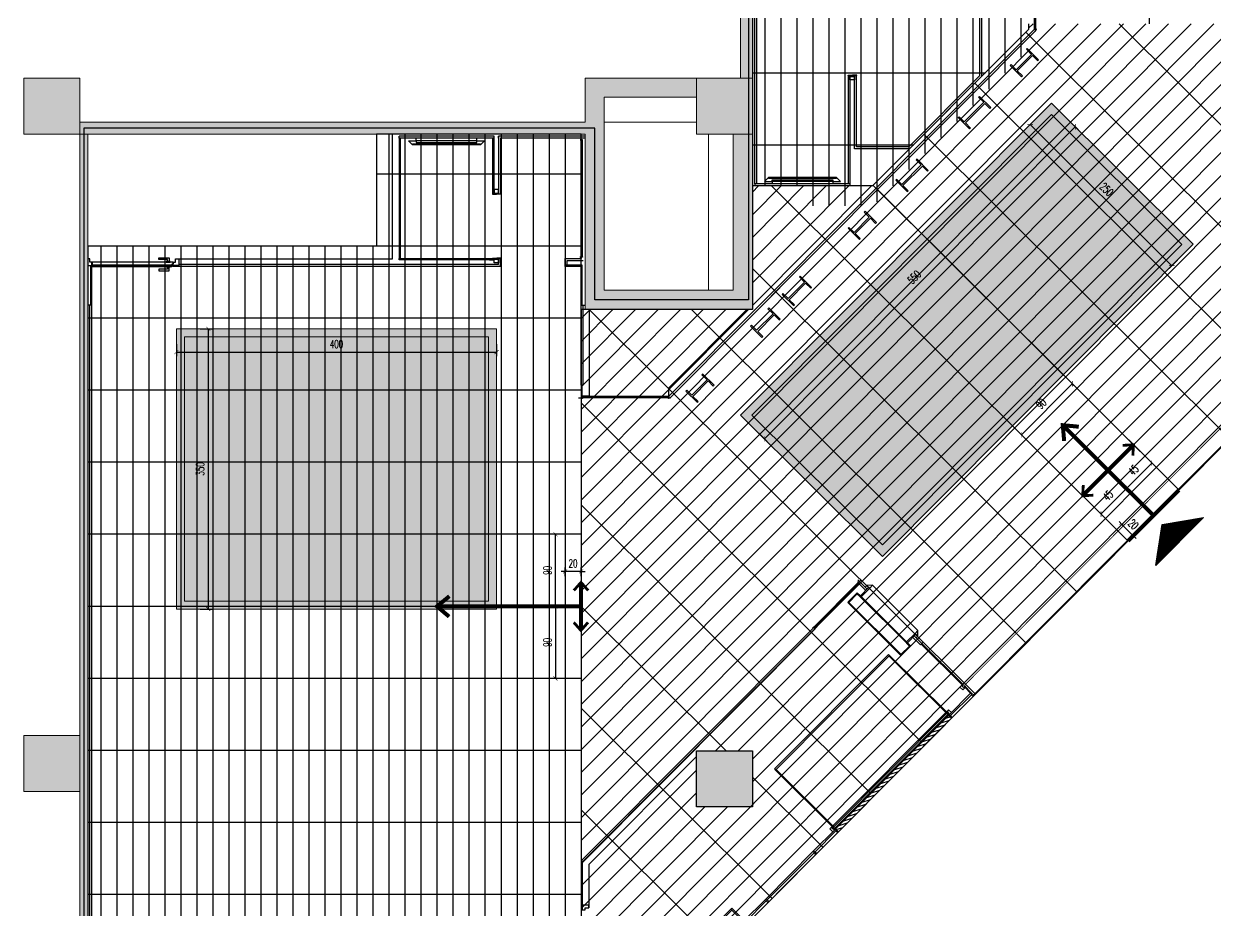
# Model space of a CAD drawing. Header units: millimetres. Extents: x 5896 to 6381, y 4295 to 4378.
# Drawn here: x 6147.03 to 6161.91, y 4355.22 to 4366.29 of the extents above; entities that cross this region are included whole.
import ezdxf

# ---------------------------------------------------------------- set-up
doc = ezdxf.new("R2010")
doc.units = ezdxf.units.MM
for name, pattern in [('DASHDOT2', [0.5, 0.25, -0.125, 0, -0.125]), ('PHANTOM2', [1.25, 0.625, -0.125, 0.125, -0.125, 0.125, -0.125]), ('TRATTEGGIATA', [0.75, 0.5, -0.25])]:
    doc.linetypes.add(name, pattern=pattern)
for name, color, linetype in [('A-GLAZING', 2, 'Continuous'), ('ax-arredo sez', 6, 'Continuous'), ('floor-quote', 2, 'Continuous'), ('floor-testi', 11, 'Continuous'), ('floor-tiles', 11, 'Continuous'), ('Pareti02', 3, 'Continuous'), ('Piani', 6, 'Continuous'), ('piani-rossi', 1, 'Continuous'), ('sezioni 02', 3, 'Continuous'), ('Urban', 6, 'Continuous')]:
    doc.layers.add(name, color=color, linetype=linetype)
doc.layers.add('floor-ALU', color=7, linetype='Continuous', true_color=0x8080fe)
for name, color, linetype, lineweight, true_color in [('floor-Carpet', 7, 'Continuous', 9, 0xe60073), ('R-HATCH', 7, 'Continuous', 9, 0xbababa), ('R-WALL', 7, 'Continuous', 9, 0xbababa)]:
    doc.layers.add(name, color=color, linetype=linetype, lineweight=lineweight, true_color=true_color)
doc.layers.add('R-BORDER', color=7, linetype='PHANTOM2', true_color=0xdb0000, plot=False)
doc.styles.add('SIMPLEX', font='SIMPLEX.SHX', dxfattribs={"width": 0.65})
doc.dimstyles.new('METRI', dxfattribs={"dimtxt": 0.2, "dimasz": 0.1, "dimexe": 0.1, "dimexo": 0.0625, "dimgap": 0.09, "dimtad": 1, "dimdec": 0, "dimzin": 0, "dimdsep": 46, "dimtxsty": 'SIMPLEX', "dimblk": 'LINEET2S', "dimcen": 0.09, "dimdle": 0.1, "dimclrt": 3, "dimadec": 0, "dimazin": 0, "dimtfac": 1, "dimtdec": 0, "dimtix": 1, "dimtmove": 2, "dimatfit": 3, "dimldrblk": 'LINEET2S', "dimfxl": 0.1, "dimfxlon": 1, "dimtolj": 1, "dimarcsym": 0})
pattern_1 = [(0, (5870.272384, 4279.728902), (0.015625, 0.03125), [0, -0.03125])]

# ---------------------------------------------------------------- blocks, each defined once
blk = doc.blocks.new('_ArchTick')
at = {"color": 0, "linetype": 'ByBlock', "const_width": 0.15}
blk.add_lwpolyline([(-0.5, -0.5), (0.5, 0.5)], dxfattribs=at)
blk = doc.blocks.new('*D365')
at = {"layer": 'DEFPOINTS', "color": 0, "transparency": 16777216}
for p in [(6160.845, 4360.14), (6160.987, 4359.998), (6160.886, 4359.897)]:
    blk.add_point(p, dxfattribs=at)
at = {"layer": 'floor-quote', "color": 0, "lineweight": -2, "transparency": 16777216}
for p, q in [((6160.81, 4360.104), (6160.709, 4360.003)), ((6160.745, 4360.038), (6160.709, 4360.074)), ((6160.745, 4360.038), (6160.886, 4359.897)), ((6160.952, 4359.963), (6160.851, 4359.862)), ((6160.886, 4359.897), (6160.922, 4359.862))]:
    blk.add_line(p, q, dxfattribs=at)
at = {"layer": 'floor-quote', "color": 0, "lineweight": -2, "transparency": 16777216, "xscale": 0.05, "yscale": 0.05, "zscale": 0.05}
for p, rotation in [((6160.745, 4360.038), 315.1089947115133), ((6160.886, 4359.897), 135.1089947115133)]:
    blk.add_blockref('_ArchTick', p, dxfattribs=dict(at, rotation=rotation))
at = {"layer": 'floor-quote', "color": 10, "transparency": 16777216, "insert": (6160.886, 4360.039), "char_height": 0.1, "attachment_point": 5, "rotation": 315.109, "style": 'SIMPLEX'}
blk.add_mtext('\\A1;20', dxfattribs=at)
blk = doc.blocks.new('LINEET2S')
blk.add_line((-1, 0), (0, 0))
at = {"color": 5}
blk.add_line((0.5, 0.5), (-0.5, -0.5), dxfattribs=at)
blk = doc.blocks.new('*D371')
at = {"layer": 'DEFPOINTS', "color": 0, "transparency": 16777216}
for p in [(6160.801, 4360.486), (6160.855, 4360.432), (6160.537, 4360.114)]:
    blk.add_point(p, dxfattribs=at)
at = {"layer": 'floor-quote', "color": 0, "lineweight": -2, "transparency": 16777216}
for p, q in [((6160.819, 4360.468), (6160.765, 4360.522)), ((6160.483, 4360.168), (6160.801, 4360.486)), ((6160.502, 4360.149), (6160.448, 4360.203))]:
    blk.add_line(p, q, dxfattribs=at)
at = {"layer": 'floor-quote', "color": 0, "lineweight": -2, "transparency": 16777216, "xscale": 0.05, "yscale": 0.05, "zscale": 0.05}
for p, rotation in [((6160.801, 4360.486), 45.1089947115135), ((6160.483, 4360.168), 225.1089947115135)]:
    blk.add_blockref('_ArchTick', p, dxfattribs=dict(at, rotation=rotation))
at = {"layer": 'floor-quote', "color": 10, "transparency": 16777216, "insert": (6160.571, 4360.398), "char_height": 0.1, "attachment_point": 5, "rotation": 45.109, "style": 'SIMPLEX'}
blk.add_mtext('\\A1;45', dxfattribs=at)
blk = doc.blocks.new('*D372')
at = {"layer": 'DEFPOINTS', "color": 0, "transparency": 16777216}
for p in [(6161.118, 4360.805), (6161.172, 4360.751), (6160.855, 4360.432)]:
    blk.add_point(p, dxfattribs=at)
at = {"layer": 'floor-quote', "color": 0, "lineweight": -2, "transparency": 16777216}
for p, q in [((6161.137, 4360.787), (6161.083, 4360.84)), ((6160.801, 4360.486), (6161.118, 4360.805)), ((6160.819, 4360.468), (6160.765, 4360.522))]:
    blk.add_line(p, q, dxfattribs=at)
at = {"layer": 'floor-quote', "color": 0, "lineweight": -2, "transparency": 16777216, "xscale": 0.05, "yscale": 0.05, "zscale": 0.05}
for p, rotation in [((6161.118, 4360.805), 45.10899471158731), ((6160.801, 4360.486), 225.1089947115873)]:
    blk.add_blockref('_ArchTick', p, dxfattribs=dict(at, rotation=rotation))
at = {"layer": 'floor-quote', "color": 10, "transparency": 16777216, "insert": (6160.889, 4360.716), "char_height": 0.1, "attachment_point": 5, "rotation": 45.109, "style": 'SIMPLEX'}
blk.add_mtext('\\A1;45', dxfattribs=at)
blk = doc.blocks.new('*D373')
at = {"layer": 'DEFPOINTS', "color": 0, "transparency": 16777216}
for p in [(6160.125, 4361.794), (6160.181, 4361.739), (6159.545, 4361.102)]:
    blk.add_point(p, dxfattribs=at)
at = {"layer": 'floor-quote', "color": 0, "lineweight": -2, "transparency": 16777216}
for p, q in [((6159.49, 4361.157), (6160.125, 4361.794)), ((6160.145, 4361.775), (6160.09, 4361.83)), ((6159.51, 4361.137), (6159.455, 4361.192))]:
    blk.add_line(p, q, dxfattribs=at)
at = {"layer": 'floor-quote', "color": 0, "lineweight": -2, "transparency": 16777216, "xscale": 0.05, "yscale": 0.05, "zscale": 0.05}
for p, rotation in [((6160.125, 4361.794), 45.10899471159522), ((6159.49, 4361.157), 225.1089947115952)]:
    blk.add_blockref('_ArchTick', p, dxfattribs=dict(at, rotation=rotation))
at = {"layer": 'floor-quote', "color": 10, "transparency": 16777216, "insert": (6159.737, 4361.546), "char_height": 0.1, "attachment_point": 5, "rotation": 45.109, "style": 'SIMPLEX'}
blk.add_mtext('\\A1;90', dxfattribs=at)
blk = doc.blocks.new('*D374')
at = {"layer": 'DEFPOINTS', "color": 0, "transparency": 16777216}
for p in [(6153.789, 4359.452), (6153.789, 4359.342), (6153.989, 4359.342)]:
    blk.add_point(p, dxfattribs=at)
at = {"layer": 'floor-quote', "color": 0, "lineweight": -2, "transparency": 16777216}
for p, q in [((6153.789, 4359.392), (6153.789, 4359.502)), ((6153.989, 4359.392), (6153.989, 4359.502)), ((6153.789, 4359.452), (6153.739, 4359.452)), ((6153.989, 4359.452), (6153.789, 4359.452)), ((6153.989, 4359.452), (6154.039, 4359.452))]:
    blk.add_line(p, q, dxfattribs=at)
at = {"layer": 'floor-quote', "color": 0, "lineweight": -2, "transparency": 16777216, "xscale": 0.05, "yscale": 0.05, "zscale": 0.05}
blk.add_blockref('_ArchTick', (6153.789, 4359.452), dxfattribs=at)
at = {"layer": 'floor-quote', "color": 0, "lineweight": -2, "transparency": 16777216, "xscale": 0.05, "yscale": 0.05, "zscale": 0.05, "rotation": 180}
blk.add_blockref('_ArchTick', (6153.989, 4359.452), dxfattribs=at)
at = {"layer": 'floor-quote', "color": 10, "transparency": 16777216, "insert": (6153.889, 4359.552), "char_height": 0.1, "attachment_point": 5, "style": 'SIMPLEX'}
blk.add_mtext('\\A1;20', dxfattribs=at)
blk = doc.blocks.new('*D375')
at = {"layer": 'DEFPOINTS', "color": 0, "transparency": 16777216}
for p in [(6153.669, 4359.915), (6153.789, 4359.915), (6153.789, 4359.015)]:
    blk.add_point(p, dxfattribs=at)
at = {"layer": 'floor-quote', "color": 0, "lineweight": -2, "transparency": 16777216}
for p, q in [((6153.739, 4359.915), (6153.619, 4359.915)), ((6153.669, 4359.015), (6153.669, 4359.915)), ((6153.739, 4359.015), (6153.619, 4359.015))]:
    blk.add_line(p, q, dxfattribs=at)
at = {"layer": 'floor-quote', "color": 0, "lineweight": -2, "transparency": 16777216, "xscale": 0.05, "yscale": 0.05, "zscale": 0.05}
for p, rotation in [((6153.669, 4359.915), 90), ((6153.669, 4359.015), 270)]:
    blk.add_blockref('_ArchTick', p, dxfattribs=dict(at, rotation=rotation))
at = {"layer": 'floor-quote', "color": 10, "transparency": 16777216, "insert": (6153.569, 4359.465), "char_height": 0.1, "attachment_point": 5, "rotation": 90, "style": 'SIMPLEX'}
blk.add_mtext('\\A1;90', dxfattribs=at)
blk = doc.blocks.new('*D376')
at = {"layer": 'DEFPOINTS', "color": 0, "transparency": 16777216}
for p in [(6153.789, 4359.015), (6153.669, 4358.115), (6153.789, 4358.115)]:
    blk.add_point(p, dxfattribs=at)
at = {"layer": 'floor-quote', "color": 0, "lineweight": -2, "transparency": 16777216}
for p, q in [((6153.739, 4359.015), (6153.619, 4359.015)), ((6153.669, 4359.015), (6153.669, 4358.115)), ((6153.739, 4358.115), (6153.619, 4358.115))]:
    blk.add_line(p, q, dxfattribs=at)
at = {"layer": 'floor-quote', "color": 0, "lineweight": -2, "transparency": 16777216, "xscale": 0.05, "yscale": 0.05, "zscale": 0.05}
for p, rotation in [((6153.669, 4359.015), 90), ((6153.669, 4358.115), 270)]:
    blk.add_blockref('_ArchTick', p, dxfattribs=dict(at, rotation=rotation))
at = {"layer": 'floor-quote', "color": 10, "transparency": 16777216, "insert": (6153.569, 4358.565), "char_height": 0.1, "attachment_point": 5, "rotation": 90, "style": 'SIMPLEX'}
blk.add_mtext('\\A1;90', dxfattribs=at)
blk = doc.blocks.new('*D377')
at = {"layer": 'DEFPOINTS', "color": 0, "transparency": 16777216}
for p in [(6148.934, 4362.482), (6152.934, 4362.482), (6152.934, 4362.191)]:
    blk.add_point(p, dxfattribs=at)
at = {"layer": 'floor-quote', "color": 0, "lineweight": -2, "transparency": 16777216}
for p, q in [((6148.934, 4362.291), (6148.934, 4362.141)), ((6148.934, 4362.191), (6152.934, 4362.191)), ((6152.934, 4362.291), (6152.934, 4362.141))]:
    blk.add_line(p, q, dxfattribs=at)
at = {"layer": 'floor-quote', "color": 0, "lineweight": -2, "transparency": 16777216, "xscale": 0.05, "yscale": 0.05, "zscale": 0.05, "rotation": 180}
blk.add_blockref('_ArchTick', (6148.934, 4362.191), dxfattribs=at)
at = {"layer": 'floor-quote', "color": 0, "lineweight": -2, "transparency": 16777216, "xscale": 0.05, "yscale": 0.05, "zscale": 0.05}
blk.add_blockref('_ArchTick', (6152.934, 4362.191), dxfattribs=at)
at = {"layer": 'floor-quote', "color": 10, "transparency": 16777216, "insert": (6150.934, 4362.291), "char_height": 0.1, "attachment_point": 5, "style": 'SIMPLEX'}
blk.add_mtext('\\A1;400', dxfattribs=at)
blk = doc.blocks.new('*D378')
at = {"layer": 'DEFPOINTS', "color": 0, "transparency": 16777216}
for p in [(6148.934, 4362.482), (6148.934, 4358.982), (6149.333, 4358.982)]:
    blk.add_point(p, dxfattribs=at)
at = {"layer": 'floor-quote', "color": 0, "lineweight": -2, "transparency": 16777216}
for p, q in [((6149.233, 4362.482), (6149.383, 4362.482)), ((6149.333, 4362.482), (6149.333, 4358.982)), ((6149.233, 4358.982), (6149.383, 4358.982))]:
    blk.add_line(p, q, dxfattribs=at)
at = {"layer": 'floor-quote', "color": 0, "lineweight": -2, "transparency": 16777216, "xscale": 0.05, "yscale": 0.05, "zscale": 0.05}
for p, rotation in [((6149.333, 4362.482), 90), ((6149.333, 4358.982), 270)]:
    blk.add_blockref('_ArchTick', p, dxfattribs=dict(at, rotation=rotation))
at = {"layer": 'floor-quote', "color": 10, "transparency": 16777216, "insert": (6149.233, 4360.732), "char_height": 0.1, "attachment_point": 5, "rotation": 90, "style": 'SIMPLEX'}
blk.add_mtext('\\A1;350', dxfattribs=at)
blk = doc.blocks.new('*D379')
at = {"layer": 'DEFPOINTS', "color": 0, "transparency": 16777216}
for p in [(6159.864, 4365.301), (6160.161, 4365.005), (6155.982, 4361.405)]:
    blk.add_point(p, dxfattribs=at)
at = {"layer": 'floor-quote', "color": 0, "lineweight": -2, "transparency": 16777216}
for p, q in [((6156.28, 4361.108), (6160.161, 4365.005)), ((6160.091, 4365.076), (6160.197, 4364.97)), ((6156.209, 4361.179), (6156.315, 4361.073))]:
    blk.add_line(p, q, dxfattribs=at)
at = {"layer": 'floor-quote', "color": 0, "lineweight": -2, "transparency": 16777216, "xscale": 0.05, "yscale": 0.05, "zscale": 0.05}
for p, rotation in [((6160.161, 4365.005), 45.10899472162969), ((6156.28, 4361.108), 225.1089947216297)]:
    blk.add_blockref('_ArchTick', p, dxfattribs=dict(at, rotation=rotation))
at = {"layer": 'floor-quote', "color": 10, "transparency": 16777216, "insert": (6158.15, 4363.127), "char_height": 0.1, "attachment_point": 5, "rotation": 45.109, "style": 'SIMPLEX'}
blk.add_mtext('\\A1;550', dxfattribs=at)
blk = doc.blocks.new('*D380')
at = {"layer": 'DEFPOINTS', "color": 0, "transparency": 16777216}
for p in [(6159.864, 4365.301), (6161.635, 4363.537), (6161.368, 4363.269)]:
    blk.add_point(p, dxfattribs=at)
at = {"layer": 'floor-quote', "color": 0, "lineweight": -2, "transparency": 16777216}
for p, q in [((6159.668, 4365.104), (6159.562, 4364.998)), ((6159.597, 4365.033), (6161.368, 4363.269)), ((6161.439, 4363.34), (6161.333, 4363.234))]:
    blk.add_line(p, q, dxfattribs=at)
at = {"layer": 'floor-quote', "color": 0, "lineweight": -2, "transparency": 16777216, "xscale": 0.05, "yscale": 0.05, "zscale": 0.05}
for p, rotation in [((6159.597, 4365.033), 135.1089947216094), ((6161.368, 4363.269), 315.1089947216094)]:
    blk.add_blockref('_ArchTick', p, dxfattribs=dict(at, rotation=rotation))
at = {"layer": 'floor-quote', "color": 10, "transparency": 16777216, "insert": (6160.553, 4364.222), "char_height": 0.1, "attachment_point": 5, "rotation": 315.109, "style": 'SIMPLEX'}
blk.add_mtext('\\A1;250', dxfattribs=at)

msp = doc.modelspace()

# ---------------------------------------------------------------- hatches: boundary and pattern name
at = {"layer": 'floor-ALU'}
h = msp.add_hatch(color=256, dxfattribs=at)
h.dxf.hatch_style = 1
h.paths.add_polyline_path([(6163.378, 4362.399), (6158.898, 4357.901), (6158.891, 4357.908), (6163.371, 4362.406)])
h = msp.add_hatch(dxfattribs=at)
h.set_pattern_fill('ANSI31', color=256, scale=0.3, angle=333)
h.set_pattern_definition([(18, (5840.795325, 4279.728902), (-0.0115881373, 0.0356646194), [])])
h.paths.add_polyline_path([(6158.616, 4357.618), (6158.58, 4357.653), (6157.169, 4356.236), (6157.204, 4356.201)])
at = {"layer": 'floor-Carpet'}
h = msp.add_hatch(dxfattribs=at)
h.set_pattern_fill('DOTS', color=256, scale=0.5)
h.set_pattern_definition(pattern_1)
h.paths.add_polyline_path([(6157.753, 4359.64), (6161.635, 4363.537), (6159.864, 4365.301), (6155.982, 4361.405)])
h = msp.add_hatch(dxfattribs=at)
h.set_pattern_fill('DOTS', color=256, scale=0.5)
h.set_pattern_definition(pattern_1)
h.paths.add_polyline_path([(6148.934, 4358.982), (6152.934, 4358.982), (6152.934, 4362.482), (6148.934, 4362.482)])
at = {"layer": 'Piani'}
h = msp.add_hatch(dxfattribs=at)
h.set_pattern_fill('ACET-2D-ACET-2D-ACET-2D-ACET-2D-AC', color=256, scale=0.041472, angle=-134.891, style=0)
h.set_pattern_definition([(270.1089947, (6404.913142, 4315.384449), (0.00518399062, 9.8616e-06), [])])
h.paths.add_polyline_path([(6161.167, 4359.525), (6161.249, 4360.039), (6161.763, 4360.124)])
at = {"layer": 'R-HATCH', "ltscale": 10000}
h = msp.add_hatch(color=256, dxfattribs=at)
h.dxf.hatch_style = 1
h.paths.add_polyline_path([(6163.829, 4364.911), (6164.529, 4364.911), (6164.529, 4365.611), (6163.829, 4365.611)])
h.paths.add_polyline_path([(6164.529, 4373.309), (6164.529, 4374.009), (6163.829, 4374.009), (6163.829, 4373.309)])
h.paths.add_polyline_path([(6155.429, 4373.311), (6155.429, 4374.011), (6156.129, 4374.011), (6156.129, 4373.311)])
h.paths.add_polyline_path([(6156.129, 4364.911), (6156.129, 4365.611), (6155.429, 4365.611), (6155.429, 4364.911)])
h.paths.add_polyline_path([(6156.129, 4356.51), (6156.129, 4357.21), (6155.429, 4357.21), (6155.429, 4356.51)])
h.paths.add_polyline_path([(6147.729, 4356.701), (6147.729, 4357.401), (6147.029, 4357.401), (6147.029, 4356.701)])
h.paths.add_polyline_path([(6147.029, 4365.611), (6147.729, 4365.611), (6147.729, 4364.911), (6147.029, 4364.911)])
h = msp.add_hatch(color=256, dxfattribs=at)
h.dxf.hatch_style = 1
h.paths.add_polyline_path([(6156.129, 4368.223), (6156.129, 4373.311), (6156.029, 4373.311), (6156.029, 4368.323), (6155.479, 4368.323), (6155.479, 4368.223), (6155.979, 4368.223), (6155.979, 4365.613), (6156.129, 4365.613)])
h = msp.add_hatch(color=256, dxfattribs=at)
h.dxf.hatch_style = 1
h.paths.add_polyline_path([(6154.279, 4365.373), (6155.429, 4365.373), (6155.429, 4365.613), (6154.039, 4365.613), (6154.039, 4365.061), (6147.729, 4365.061), (6147.729, 4364.911), (6154.039, 4364.911), (6154.039, 4362.723), (6156.129, 4362.723), (6156.129, 4364.911), (6155.889, 4364.911), (6155.889, 4362.963), (6154.279, 4362.963)])
h = msp.add_hatch(color=256, dxfattribs=at)
h.dxf.hatch_style = 1
h.paths.add_polyline_path([(6147.729, 4353.086), (6147.729, 4364.911), (6147.829, 4364.911), (6147.829, 4353.086)])

# ---------------------------------------------------------------- linework, layer by layer
at = {"layer": 'A-GLAZING', "color": 1}
for p, q in [((6158.545, 4357.689), (6157.133, 4356.272)), ((6157.169, 4356.236), (6158.58, 4357.653))]:
    msp.add_line(p, q, dxfattribs=at)
at = {"layer": 'A-GLAZING', "color": 252, "linetype": 'TRATTEGGIATA', "true_color": 0x8c8c8c, "const_width": 0.01, "elevation": 0}
msp.add_lwpolyline([(6158.774, 4358.025), (6163.254, 4362.522)], dxfattribs=at)
at = {"layer": 'A-GLAZING', "elevation": 0}
for points in [[(6158.57, 4357.695), (6158.586, 4357.678), (6158.577, 4357.669), (6158.561, 4357.686)], [(6157.138, 4356.255), (6157.138, 4356.255), (6157.138, 4356.253), (6157.15, 4356.241), (6157.153, 4356.241), (6157.153, 4356.241), (6158.575, 4357.669), (6158.575, 4357.672), (6158.563, 4357.684), (6158.561, 4357.684)], [(6157.127, 4356.246), (6157.144, 4356.23), (6157.153, 4356.239), (6157.136, 4356.255)]]:
    msp.add_lwpolyline(points, close=True, dxfattribs=at)
at = {"layer": 'ax-arredo sez'}
for p, q in [((6151.929, 4364.831), (6151.929, 4364.861)), ((6152.689, 4364.831), (6151.929, 4364.831)), ((6152.689, 4364.831), (6152.689, 4364.861)), ((6157.134, 4364.321), (6156.374, 4364.321)), ((6156.374, 4364.321), (6156.374, 4364.291)), ((6157.134, 4364.321), (6157.134, 4364.291)), ((6147.864, 4362.779), (6147.864, 4363.273)), ((6147.879, 4362.779), (6147.879, 4363.273)), ((6153.989, 4363.261), (6153.789, 4363.261)), ((6154.004, 4363.276), (6153.804, 4363.276)), ((6153.989, 4362.779), (6153.989, 4363.261)), ((6154.004, 4362.779), (6154.004, 4363.276)), ((6153.989, 4355.835), (6153.989, 4355.223)), ((6154.004, 4355.835), (6154.004, 4355.223))]:
    msp.add_line(p, q, dxfattribs=at)
at = {"layer": 'ax-arredo sez', "elevation": 0}
for points in [[(6159.658, 4367.295), (6159.648, 4367.295), (6159.648, 4366.223), (6159.658, 4366.223)], [(6159.665, 4366.223), (6159.659, 4366.223), (6159.658, 4366.224), (6159.658, 4367.294), (6159.659, 4367.295), (6159.665, 4367.295), (6159.666, 4367.294), (6159.666, 4366.224)], [(6159.666, 4366.203), (6159.669, 4366.203), (6159.669, 4366.22), (6159.676, 4366.22), (6159.676, 4366.223), (6159.648, 4366.223), (6159.648, 4366.22), (6159.666, 4366.22)], [(6157.381, 4365.648), (6157.381, 4365.645), (6157.432, 4365.645), (6157.432, 4365.648)], [(6153.989, 4364.861), (6153.986, 4364.861), (6153.986, 4364.844), (6153.979, 4364.844), (6153.979, 4364.841), (6154.007, 4364.841), (6154.007, 4364.844), (6153.989, 4364.844)], [(6153.99, 4364.841), (6153.996, 4364.841), (6153.997, 4364.84), (6153.997, 4363.382), (6153.996, 4363.381), (6153.99, 4363.381), (6153.989, 4363.382), (6153.989, 4364.84)], [(6153.997, 4363.381), (6154.007, 4363.381), (6154.007, 4364.841), (6153.997, 4364.841)], [(6151.885, 4364.782), (6151.885, 4364.788), (6151.886, 4364.789), (6152.732, 4364.789), (6152.733, 4364.788), (6152.733, 4364.782), (6152.732, 4364.781), (6151.886, 4364.781)], [(6156.33, 4364.37), (6156.33, 4364.364), (6156.331, 4364.363), (6157.177, 4364.363), (6157.178, 4364.364), (6157.178, 4364.37), (6157.177, 4364.371), (6156.331, 4364.371)], [(6152.936, 4364.164), (6152.936, 4364.167), (6152.987, 4364.167), (6152.987, 4364.164)], [(6152.936, 4363.364), (6152.936, 4363.361), (6152.987, 4363.361), (6152.987, 4363.364)], [(6153.989, 4363.361), (6153.986, 4363.361), (6153.986, 4363.378), (6153.979, 4363.378), (6153.979, 4363.381), (6154.007, 4363.381), (6154.007, 4363.378), (6153.989, 4363.378)], [(6148.879, 4363.276), (6147.884, 4363.276), (6147.884, 4363.261), (6148.879, 4363.261)], [(6154.004, 4361.779), (6153.989, 4361.779), (6153.989, 4361.62), (6154.004, 4361.62)], [(6153.989, 4361.62), (6153.989, 4361.617), (6154.006, 4361.617), (6154.006, 4361.61), (6154.009, 4361.61), (6154.009, 4361.638), (6154.006, 4361.638), (6154.006, 4361.62)], [(6155.081, 4361.628), (6155.081, 4361.638), (6154.009, 4361.638), (6154.009, 4361.628)], [(6154.009, 4361.621), (6154.009, 4361.627), (6154.01, 4361.628), (6155.08, 4361.628), (6155.081, 4361.627), (6155.081, 4361.621), (6155.08, 4361.62), (6154.01, 4361.62)], [(6155.101, 4361.62), (6155.101, 4361.617), (6155.084, 4361.617), (6155.084, 4361.61), (6155.081, 4361.61), (6155.081, 4361.638), (6155.084, 4361.638), (6155.084, 4361.62)], [(6157.467, 4359.327), (6157.465, 4359.329), (6157.453, 4359.317), (6157.448, 4359.322), (6157.446, 4359.32), (6157.466, 4359.3), (6157.468, 4359.302), (6157.455, 4359.315)], [(6157.454, 4359.312), (6157.458, 4359.308), (6157.458, 4359.306), (6156.903, 4358.749), (6156.902, 4358.749), (6156.897, 4358.753), (6156.897, 4358.755), (6157.452, 4359.312)], [(6156.902, 4358.748), (6156.909, 4358.741), (6157.466, 4359.3), (6157.459, 4359.307)], [(6157.326, 4359.072), (6157.333, 4359.065), (6157.438, 4359.17), (6157.431, 4359.177)], [(6157.584, 4359.253), (6157.595, 4359.242), (6157.489, 4359.136), (6157.478, 4359.146)], [(6157.992, 4358.408), (6157.326, 4359.072), (6157.319, 4359.065), (6157.985, 4358.401)], [(6158.059, 4358.554), (6157.471, 4359.139), (6157.478, 4359.146), (6158.066, 4358.561)], [(6156.883, 4358.74), (6156.88, 4358.742), (6156.892, 4358.754), (6156.887, 4358.759), (6156.89, 4358.761), (6156.909, 4358.741), (6156.907, 4358.739), (6156.895, 4358.752)], [(6158.172, 4358.667), (6158.161, 4358.678), (6158.055, 4358.571), (6158.066, 4358.561)], [(6157.992, 4358.408), (6157.985, 4358.416), (6158.09, 4358.52), (6158.097, 4358.513)], [(6154.773, 4354.143), (6154.787, 4354.129), (6155.874, 4355.22), (6155.86, 4355.234)]]:
    msp.add_lwpolyline(points, close=True, dxfattribs=at)
at = {"layer": 'ax-arredo sez', "color": 3, "elevation": 0}
for points in [[(6159.491, 4365.63), (6159.502, 4365.641), (6159.438, 4365.705), (6159.628, 4365.896), (6159.692, 4365.832), (6159.703, 4365.843), (6159.561, 4365.984), (6159.551, 4365.973), (6159.615, 4365.91), (6159.424, 4365.718), (6159.36, 4365.782), (6159.349, 4365.771)], [(6158.965, 4365.385), (6159.106, 4365.244), (6159.096, 4365.233), (6159.032, 4365.297), (6158.789, 4365.053), (6158.853, 4364.989), (6158.842, 4364.979), (6158.7, 4365.12), (6158.711, 4365.131), (6158.775, 4365.067), (6159.018, 4365.311), (6158.954, 4365.375)], [(6157.92, 4364.337), (6158.062, 4364.196), (6158.073, 4364.206), (6158.009, 4364.27), (6158.252, 4364.514), (6158.316, 4364.45), (6158.326, 4364.461), (6158.185, 4364.602), (6158.174, 4364.592), (6158.238, 4364.528), (6157.995, 4364.284), (6157.931, 4364.348)], [(6157.466, 4363.597), (6157.476, 4363.608), (6157.412, 4363.672), (6157.603, 4363.863), (6157.667, 4363.799), (6157.677, 4363.81), (6157.536, 4363.951), (6157.525, 4363.94), (6157.589, 4363.876), (6157.399, 4363.685), (6157.334, 4363.749), (6157.324, 4363.738)], [(6156.501, 4362.912), (6156.642, 4362.771), (6156.653, 4362.781), (6156.589, 4362.845), (6156.794, 4363.052), (6156.858, 4362.988), (6156.869, 4362.998), (6156.727, 4363.139), (6156.717, 4363.129), (6156.781, 4363.065), (6156.575, 4362.859), (6156.511, 4362.922)], [(6156.107, 4362.516), (6156.248, 4362.375), (6156.259, 4362.386), (6156.195, 4362.45), (6156.4, 4362.656), (6156.464, 4362.592), (6156.475, 4362.603), (6156.333, 4362.744), (6156.323, 4362.733), (6156.387, 4362.669), (6156.181, 4362.463), (6156.117, 4362.527)], [(6155.44, 4361.564), (6155.451, 4361.574), (6155.387, 4361.638), (6155.577, 4361.83), (6155.641, 4361.766), (6155.652, 4361.776), (6155.51, 4361.917), (6155.499, 4361.907), (6155.564, 4361.843), (6155.373, 4361.652), (6155.309, 4361.716), (6155.298, 4361.705)]]:
    msp.add_lwpolyline(points, close=True, dxfattribs=at)
at = {"layer": 'ax-arredo sez', "elevation": 0}
for points in [[(6157.39, 4365.645), (6157.39, 4365.642), (6157.373, 4365.642), (6157.373, 4365.645), (6157.326, 4365.645), (6157.326, 4365.648), (6157.376, 4365.648), (6157.376, 4365.645), (6157.39, 4365.645)], [(6151.884, 4364.781), (6151.834, 4364.831), (6151.929, 4364.831), (6151.929, 4364.807), (6152.689, 4364.807), (6152.689, 4364.831), (6152.784, 4364.831), (6152.734, 4364.781), (6152.734, 4364.789), (6151.884, 4364.789), (6151.884, 4364.781)], [(6156.329, 4364.371), (6156.279, 4364.321), (6156.374, 4364.321), (6156.374, 4364.344), (6157.134, 4364.344), (6157.134, 4364.321), (6157.229, 4364.321), (6157.179, 4364.371), (6157.179, 4364.363), (6156.329, 4364.363), (6156.329, 4364.371)], [(6152.945, 4364.167), (6152.945, 4364.17), (6152.928, 4364.17), (6152.928, 4364.167), (6152.881, 4364.167), (6152.881, 4364.164), (6152.931, 4364.164), (6152.931, 4364.167), (6152.945, 4364.167)], [(6152.945, 4363.361), (6152.945, 4363.358), (6152.928, 4363.358), (6152.928, 4363.361), (6152.881, 4363.361), (6152.881, 4363.364), (6152.931, 4363.364), (6152.931, 4363.361), (6152.945, 4363.361)], [(6157.473, 4359.134), (6157.431, 4359.177), (6157.439, 4359.185), (6157.478, 4359.146), (6157.471, 4359.139), (6157.475, 4359.136), (6157.473, 4359.134)], [(6157.595, 4359.242), (6157.63, 4359.278), (6157.559, 4359.277), (6157.595, 4359.242)], [(6158.161, 4358.678), (6158.197, 4358.642), (6158.197, 4358.713), (6158.161, 4358.678)], [(6158.054, 4358.556), (6158.097, 4358.513), (6158.105, 4358.522), (6158.066, 4358.561), (6158.059, 4358.554), (6158.055, 4358.557), (6158.054, 4358.556)], [(6155.871, 4355.245), (6155.991, 4355.125), (6155.98, 4355.114), (6155.86, 4355.234), (6155.871, 4355.245)]]:
    msp.add_lwpolyline(points, dxfattribs=at)
at = {"layer": 'DEFPOINTS'}
for p, q in [((6153.959, 4361.62), (6153.989, 4361.62)), ((6157.446, 4359.348), (6157.467, 4359.327)), ((6157.488, 4359.348), (6157.467, 4359.327)), ((6157.559, 4359.277), (6157.538, 4359.256)), ((6158.197, 4358.642), (6158.176, 4358.621)), ((6158.268, 4358.572), (6158.246, 4358.55))]:
    msp.add_line(p, q, dxfattribs=at)
at = {"layer": 'DEFPOINTS', "elevation": 0}
msp.add_lwpolyline([(6155.429, 4357.21), (6156.129, 4357.21), (6156.129, 4356.51), (6155.429, 4356.51)], close=True, dxfattribs=at)
at = {"layer": 'floor-ALU', "elevation": 0}
msp.add_lwpolyline([(6163.378, 4362.399), (6158.898, 4357.901), (6158.891, 4357.908), (6163.371, 4362.406), (6163.378, 4362.399)], dxfattribs=at)
msp.add_lwpolyline([(6158.616, 4357.618), (6158.58, 4357.653), (6157.169, 4356.236), (6157.204, 4356.201)], close=True, dxfattribs=at)
at = {"layer": 'floor-Carpet', "elevation": 0}
for points in [[(6157.753, 4359.64), (6161.635, 4363.537), (6159.864, 4365.301), (6155.982, 4361.405)], [(6157.753, 4359.782), (6161.494, 4363.536), (6159.864, 4365.16), (6156.124, 4361.405)], [(6148.934, 4358.982), (6152.934, 4358.982), (6152.934, 4362.482), (6148.934, 4362.482)], [(6149.034, 4359.082), (6152.834, 4359.082), (6152.834, 4362.382), (6149.034, 4362.382)]]:
    msp.add_lwpolyline(points, close=True, dxfattribs=at)
at = {"layer": 'floor-testi', "color": 12, "true_color": 0xd60000, "elevation": 0}
for points, const_width in [([(6160.206, 4361.259), (6160.006, 4361.278), (6160.023, 4361.081)], 0.05), ([(6160.754, 4361.026), (6160.889, 4361.034), (6160.881, 4360.899)], 0.035), ([(6160.262, 4360.531), (6160.254, 4360.396), (6160.388, 4360.404)], 0.035), ([(6154.078, 4359.214), (6153.988, 4359.315), (6153.899, 4359.214)], 0.035), ([(6152.344, 4359.142), (6152.189, 4359.015), (6152.341, 4358.887)], 0.05), ([(6154.076, 4358.815), (6153.987, 4358.714), (6153.898, 4358.815)], 0.035)]:
    msp.add_lwpolyline(points, dxfattribs=dict(at, const_width=const_width))
at = {"layer": 'floor-testi', "color": 12, "linetype": 'DASHDOT2', "true_color": 0xd60000, "const_width": 0.05, "elevation": 0}
for points in [[(6160.006, 4361.278), (6161.138, 4360.15)], [(6160.889, 4361.034), (6160.254, 4360.396)], [(6160.821, 4359.831), (6161.456, 4360.469)], [(6153.988, 4359.315), (6153.99, 4358.714)], [(6153.989, 4359.015), (6152.189, 4359.015)]]:
    msp.add_lwpolyline(points, dxfattribs=at)
at = {"layer": 'floor-tiles'}
for p, q in [((6156.283, 4372.881), (6156.283, 4364.266)), ((6156.483, 4372.881), (6156.483, 4364.266)), ((6156.683, 4372.881), (6156.683, 4364.266)), ((6161.083, 4372.881), (6161.083, 4366.291)), ((6156.883, 4372.631), (6156.883, 4364.016)), ((6157.083, 4372.631), (6157.083, 4364.016)), ((6157.283, 4372.631), (6157.283, 4364.016)), ((6157.483, 4372.631), (6157.483, 4364.016)), ((6157.683, 4372.631), (6157.683, 4364.069)), ((6157.883, 4372.631), (6157.883, 4364.269)), ((6158.083, 4372.631), (6158.083, 4364.47)), ((6158.283, 4372.631), (6158.283, 4364.671)), ((6158.483, 4372.631), (6158.483, 4364.872)), ((6158.683, 4372.631), (6158.683, 4365.073)), ((6158.883, 4372.631), (6158.883, 4365.273)), ((6159.083, 4372.631), (6159.083, 4365.474)), ((6159.283, 4372.631), (6159.283, 4365.675)), ((6159.483, 4372.631), (6159.483, 4365.876)), ((6166.973, 4366.291), (6153.989, 4353.257)), ((6166.691, 4366.291), (6153.989, 4353.54)), ((6166.409, 4366.291), (6153.989, 4353.824)), ((6166.127, 4366.291), (6153.989, 4354.107)), ((6164.433, 4366.291), (6153.989, 4355.807)), ((6164.15, 4366.291), (6153.989, 4356.091)), ((6163.868, 4366.291), (6153.989, 4356.374)), ((6163.586, 4366.291), (6153.989, 4356.658)), ((6163.304, 4366.291), (6153.989, 4356.941)), ((6163.021, 4366.291), (6153.989, 4357.224)), ((6162.739, 4366.291), (6153.989, 4357.508)), ((6162.457, 4366.291), (6153.989, 4357.791)), ((6162.174, 4366.291), (6153.989, 4358.074)), ((6161.892, 4366.291), (6153.989, 4358.358)), ((6161.61, 4366.291), (6153.989, 4358.641)), ((6161.327, 4366.291), (6153.989, 4358.925)), ((6161.045, 4366.291), (6153.989, 4359.208)), ((6160.763, 4366.291), (6153.989, 4359.491)), ((6160.48, 4366.291), (6153.989, 4359.775)), ((6160.198, 4366.291), (6153.989, 4360.058)), ((6159.916, 4366.291), (6153.989, 4360.342)), ((6159.543, 4366.185), (6163.361, 4362.382)), ((6159.634, 4366.291), (6159.578, 4366.235)), ((6159.634, 4366.291), (6159.578, 4366.235)), ((6160.712, 4366.291), (6163.961, 4363.055)), ((6156.129, 4365.681), (6159.041, 4365.681)), ((6158.908, 4365.548), (6162.726, 4361.744)), ((6163.829, 4365.402), (6155.668, 4357.21)), ((6163.829, 4365.118), (6155.951, 4357.21)), ((6151.589, 4364.911), (6151.589, 4353.086)), ((6151.789, 4364.911), (6151.789, 4353.086)), ((6151.989, 4364.911), (6151.989, 4353.086)), ((6152.189, 4364.911), (6152.189, 4353.086)), ((6152.389, 4364.911), (6152.389, 4353.086)), ((6152.589, 4364.911), (6152.589, 4353.086)), ((6152.789, 4364.911), (6152.789, 4353.086)), ((6152.989, 4364.911), (6152.989, 4353.086)), ((6153.189, 4364.911), (6153.189, 4353.086)), ((6153.389, 4364.911), (6153.389, 4353.086)), ((6153.589, 4364.911), (6153.589, 4353.086)), ((6153.789, 4364.911), (6153.789, 4353.086)), ((6164.469, 4364.911), (6153.989, 4354.391)), ((6164.187, 4364.911), (6156.129, 4356.822)), ((6163.905, 4364.911), (6156.129, 4357.105)), ((6158.273, 4364.91), (6162.091, 4361.107)), ((6156.129, 4364.781), (6158.144, 4364.781)), ((6153.989, 4364.415), (6151.434, 4364.415)), ((6157.616, 4364.266), (6156.129, 4362.773)), ((6157.616, 4364.266), (6156.129, 4362.773)), ((6157.334, 4364.266), (6156.129, 4363.056)), ((6157.052, 4364.266), (6156.129, 4363.34)), ((6156.769, 4364.266), (6156.129, 4363.623)), ((6156.487, 4364.266), (6156.129, 4363.907)), ((6156.205, 4364.266), (6156.129, 4364.19)), ((6156.369, 4364.266), (6160.821, 4359.831)), ((6157.638, 4364.273), (6161.456, 4360.469)), ((6157.691, 4364.22), (6161.456, 4360.469)), ((6153.989, 4363.515), (6147.829, 4363.515)), ((6147.989, 4363.515), (6147.989, 4353.086)), ((6148.189, 4363.515), (6148.189, 4353.086)), ((6148.389, 4363.515), (6148.389, 4353.086)), ((6148.589, 4363.515), (6148.589, 4353.086)), ((6148.789, 4363.515), (6148.789, 4353.086)), ((6148.989, 4363.515), (6148.989, 4353.086)), ((6149.189, 4363.515), (6149.189, 4353.086)), ((6149.389, 4363.515), (6149.389, 4353.086)), ((6149.589, 4363.515), (6149.589, 4353.086)), ((6149.789, 4363.515), (6149.789, 4353.086)), ((6149.989, 4363.515), (6149.989, 4353.086)), ((6150.189, 4363.515), (6150.189, 4353.086)), ((6150.389, 4363.515), (6150.389, 4353.086)), ((6150.589, 4363.515), (6150.589, 4353.086)), ((6150.789, 4363.515), (6150.789, 4353.086)), ((6150.989, 4363.515), (6150.989, 4353.086)), ((6150.989, 4363.515), (6150.989, 4353.086)), ((6151.189, 4363.515), (6151.189, 4353.086)), ((6151.389, 4363.515), (6151.389, 4353.086)), ((6156.129, 4363.235), (6160.185, 4359.194)), ((6153.989, 4362.615), (6147.829, 4362.615)), ((6153.989, 4362.723), (6153.989, 4353.086)), ((6156.079, 4362.723), (6153.989, 4360.625)), ((6156.079, 4362.723), (6153.989, 4360.625)), ((6155.797, 4362.723), (6153.989, 4360.908)), ((6155.514, 4362.723), (6153.989, 4361.192)), ((6155.232, 4362.723), (6153.989, 4361.475)), ((6154.95, 4362.723), (6153.989, 4361.758)), ((6154.667, 4362.723), (6153.989, 4362.042)), ((6154.385, 4362.723), (6153.989, 4362.325)), ((6154.103, 4362.723), (6153.989, 4362.609)), ((6154.092, 4362.723), (6158.915, 4357.918)), ((6155.368, 4362.723), (6159.55, 4358.556)), ((6153.989, 4361.715), (6147.829, 4361.715)), ((6153.989, 4361.556), (6158.244, 4357.316)), ((6153.989, 4360.815), (6147.829, 4360.815)), ((6153.989, 4360.285), (6157.609, 4356.679)), ((6153.989, 4359.915), (6147.829, 4359.915)), ((6153.989, 4359.015), (6147.829, 4359.015)), ((6153.989, 4359.015), (6155.801, 4357.21)), ((6153.989, 4358.115), (6147.829, 4358.115)), ((6153.989, 4357.744), (6156.374, 4355.368)), ((6153.989, 4357.215), (6147.829, 4357.215)), ((6155.429, 4356.97), (6153.989, 4355.524)), ((6156.129, 4356.883), (6157.009, 4356.006)), ((6155.429, 4356.686), (6153.989, 4355.241)), ((6155.818, 4356.51), (6153.989, 4354.674)), ((6155.536, 4356.51), (6153.989, 4354.957)), ((6153.989, 4356.474), (6155.739, 4354.73)), ((6153.989, 4356.315), (6147.829, 4356.315)), ((6153.989, 4355.415), (6147.829, 4355.415))]:
    msp.add_line(p, q, dxfattribs=at)
at = {"layer": 'floor-tiles', "elevation": 0}
for points in [[(6156.129, 4372.881), (6156.129, 4362.723), (6153.989, 4362.723), (6153.989, 4364.911), (6151.434, 4364.911), (6151.434, 4363.515), (6147.829, 4363.515), (6147.829, 4353.086), (6154.101, 4353.086), (6157.204, 4356.201), (6157.169, 4356.236), (6158.58, 4357.653), (6158.616, 4357.618), (6163.661, 4362.682), (6163.625, 4362.718), (6165.037, 4364.134), (6165.072, 4364.099)], [(6159.578, 4366.291), (6159.578, 4366.22), (6157.631, 4364.266), (6156.129, 4364.266)]]:
    msp.add_lwpolyline(points, dxfattribs=at)
at = {"layer": 'Pareti02'}
for p, q in [((6155.084, 4361.639), (6159.648, 4366.22)), ((6155.101, 4361.62), (6159.666, 4366.203)), ((6157.404, 4364.728), (6157.404, 4365.645)), ((6157.429, 4364.753), (6157.429, 4365.645)), ((6151.634, 4363.356), (6151.634, 4364.911)), ((6152.903, 4364.886), (6151.715, 4364.886)), ((6151.715, 4364.861), (6151.715, 4364.886)), ((6152.903, 4364.861), (6151.715, 4364.861)), ((6152.903, 4364.861), (6152.903, 4364.886)), ((6154.039, 4364.886), (6152.959, 4364.886)), ((6152.959, 4364.886), (6152.959, 4364.167)), ((6152.959, 4364.861), (6152.959, 4364.886)), ((6154.039, 4364.861), (6152.984, 4364.861)), ((6152.984, 4364.861), (6152.984, 4364.167)), ((6158.091, 4364.728), (6157.404, 4364.728)), ((6158.081, 4364.753), (6157.429, 4364.753)), ((6157.348, 4364.291), (6156.16, 4364.291)), ((6156.16, 4364.291), (6156.16, 4364.266)), ((6157.348, 4364.266), (6156.16, 4364.266)), ((6157.348, 4364.291), (6157.348, 4364.266)), ((6148.929, 4363.356), (6148.964, 4363.356)), ((6148.964, 4363.356), (6151.634, 4363.356)), ((6152.845, 4363.342), (6152.903, 4363.342)), ((6152.959, 4363.286), (6152.959, 4363.361)), ((6152.984, 4363.261), (6152.984, 4363.361)), ((6152.984, 4363.261), (6152.984, 4363.361)), ((6153.789, 4363.261), (6153.789, 4363.361)), ((6153.789, 4363.361), (6153.989, 4363.361)), ((6148.884, 4363.273), (6148.884, 4363.261)), ((6152.984, 4363.261), (6148.884, 4363.261)), ((6152.959, 4363.286), (6148.964, 4363.286)), ((6153.814, 4363.286), (6153.789, 4363.261)), ((6153.814, 4363.286), (6153.814, 4363.336)), ((6153.814, 4363.336), (6154.014, 4363.336)), ((6147.879, 4362.779), (6147.829, 4362.779)), ((6147.854, 4354.379), (6147.854, 4362.779)), ((6147.879, 4354.379), (6147.879, 4362.779)), ((6153.989, 4361.779), (6153.989, 4362.779)), ((6153.989, 4362.779), (6154.039, 4362.779)), ((6154.014, 4361.779), (6154.014, 4362.779)), ((6154.089, 4362.723), (6154.089, 4361.645)), ((6155.084, 4361.745), (6156.058, 4362.723)), ((6153.989, 4361.779), (6154.014, 4361.779)), ((6155.084, 4361.62), (6155.084, 4361.745)), ((6154.004, 4361.645), (6154.089, 4361.645)), ((6157.563, 4359.231), (6157.467, 4359.327)), ((6157.545, 4359.214), (6157.467, 4359.291)), ((6156.895, 4358.752), (6153.989, 4355.835)), ((6156.912, 4358.734), (6154.014, 4355.825)), ((6156.895, 4358.752), (6156.912, 4358.734)), ((6158.133, 4358.628), (6158.229, 4358.533)), ((6158.151, 4358.646), (6158.246, 4358.55)), ((6158.246, 4358.55), (6158.229, 4358.533)), ((6157.836, 4358.394), (6158.616, 4357.618)), ((6155.429, 4357.139), (6154.084, 4355.789)), ((6156.901, 4355.939), (6156.922, 4355.918)), ((6153.989, 4355.835), (6154.014, 4355.825)), ((6154.084, 4355.789), (6154.084, 4355.303)), ((6154.084, 4355.405), (6154.084, 4355.248)), ((6154.004, 4355.223), (6153.989, 4355.223)), ((6154.773, 4354.143), (6155.86, 4355.234))]:
    msp.add_line(p, q, dxfattribs=at)
at = {"layer": 'Pareti02', "elevation": 0}
for points in [[(6158.081, 4364.753), (6158.971, 4365.647), (6158.971, 4366.451), (6158.466, 4366.451), (6158.466, 4366.551), (6159.481, 4366.551), (6159.481, 4366.526)], [(6158.091, 4364.728), (6158.996, 4365.637), (6158.996, 4366.476), (6158.491, 4366.476), (6158.491, 4366.526), (6159.481, 4366.526)], [(6156.893, 4355.96), (6156.908, 4355.946), (6156.911, 4355.949), (6156.932, 4355.928), (6156.922, 4355.918), (6156.901, 4355.939), (6156.904, 4355.942), (6156.89, 4355.957), (6156.893, 4355.96)], [(6156.291, 4355.355), (6156.305, 4355.341), (6156.302, 4355.338), (6156.323, 4355.317), (6156.334, 4355.327), (6156.312, 4355.348), (6156.309, 4355.345), (6156.295, 4355.359), (6156.291, 4355.355)]]:
    msp.add_lwpolyline(points, dxfattribs=at)
at = {"layer": 'Piani'}
msp.add_line((6158.197, 4358.713), (6157.63, 4359.278), dxfattribs=at)
at = {"layer": 'Piani', "elevation": 0}
msp.add_lwpolyline([(6161.763, 4360.124), (6161.167, 4359.525), (6161.249, 4360.039)], close=True, dxfattribs=at)
at = {"layer": 'piani-rossi'}
msp.add_line((6156.05, 4362.573), (6156.671, 4363.196), dxfattribs=at)
for points in [[(6148.822, 4363.349), (6148.716, 4363.349), (6148.716, 4363.367), (6148.843, 4363.367), (6148.843, 4363.323), (6148.822, 4363.323), (6148.822, 4363.349)], [(6148.822, 4363.225), (6148.716, 4363.225), (6148.716, 4363.207), (6148.843, 4363.207), (6148.843, 4363.251), (6148.822, 4363.251), (6148.822, 4363.225)]]:
    msp.add_lwpolyline(points, dxfattribs=at)
at = {"layer": 'piani-rossi', "elevation": 0}
for points in [[(6148.855, 4363.323), (6148.808, 4363.323), (6148.808, 4363.313), (6148.855, 4363.313)], [(6148.855, 4363.251), (6148.808, 4363.251), (6148.808, 4363.261), (6148.855, 4363.261)]]:
    msp.add_lwpolyline(points, close=True, dxfattribs=at)
at = {"layer": 'R-BORDER', "ltscale": 10000, "elevation": 0}
msp.add_lwpolyline([(6147.729, 4353.086), (6154.101, 4353.086), (6164.187, 4363.211), (6168.188, 4367.227), (6168.188, 4372.509), (6167.252, 4372.881), (6156.079, 4372.881), (6156.079, 4362.843), (6154.159, 4362.843), (6154.159, 4364.986), (6147.779, 4364.986), (6147.779, 4353.086)], close=True, dxfattribs=at)
at = {"layer": 'R-WALL', "ltscale": 10000}
for p, q in [((6156.129, 4368.383), (6156.129, 4365.611)), ((6155.979, 4368.223), (6155.979, 4365.611)), ((6154.039, 4365.613), (6154.039, 4365.061)), ((6147.729, 4365.061), (6154.039, 4365.061)), ((6154.279, 4365.063), (6155.429, 4365.063)), ((6154.039, 4364.911), (6147.829, 4364.911)), ((6154.039, 4362.723), (6154.039, 4364.911)), ((6154.039, 4364.911), (6154.039, 4362.723)), ((6155.579, 4364.911), (6155.579, 4362.963))]:
    msp.add_line(p, q, dxfattribs=at)
at = {"layer": 'R-WALL', "ltscale": 10000, "elevation": 0}
for points in [[(6147.029, 4365.611), (6147.729, 4365.611), (6147.729, 4364.911), (6147.029, 4364.911)], [(6156.129, 4364.911), (6156.129, 4365.611), (6155.429, 4365.611), (6155.429, 4364.911)], [(6147.729, 4356.701), (6147.729, 4357.401), (6147.029, 4357.401), (6147.029, 4356.701)], [(6156.129, 4356.51), (6156.129, 4357.21), (6155.429, 4357.21), (6155.429, 4356.51)]]:
    msp.add_lwpolyline(points, close=True, dxfattribs=at)
for points in [[(6154.039, 4362.723), (6156.129, 4362.723), (6156.129, 4365.613), (6154.039, 4365.613)], [(6155.429, 4365.373), (6154.279, 4365.373), (6154.279, 4362.963), (6155.889, 4362.963), (6155.889, 4364.911)], [(6147.729, 4353.086), (6147.729, 4364.911), (6147.829, 4364.911), (6147.829, 4353.086), (6147.729, 4353.086)]]:
    msp.add_lwpolyline(points, dxfattribs=at)
at = {"layer": 'sezioni 02', "elevation": 0}
for points in [[(6157.348, 4365.591), (6157.348, 4365.635), (6157.404, 4365.635), (6157.404, 4365.591)], [(6152.903, 4364.22), (6152.903, 4364.177), (6152.959, 4364.177), (6152.959, 4364.22)], [(6152.903, 4363.307), (6152.903, 4363.351), (6152.959, 4363.351), (6152.959, 4363.307)], [(6148.879, 4363.276), (6148.879, 4363.276), (6148.881, 4363.295), (6148.894, 4363.295), (6148.894, 4363.313), (6147.884, 4363.313), (6147.884, 4363.276)], [(6158.545, 4357.689), (6158.552, 4357.696), (6157.843, 4358.401), (6157.836, 4358.394)], [(6158.766, 4358.033), (6158.75, 4358.017), (6158.741, 4358.027), (6158.756, 4358.042)], [(6158.87, 4357.915), (6158.601, 4357.646), (6158.587, 4357.66), (6158.855, 4357.93)], [(6158.554, 4357.679), (6158.57, 4357.695), (6158.56, 4357.704), (6158.545, 4357.689)], [(6157.133, 4356.272), (6157.126, 4356.265), (6156.418, 4356.97), (6156.425, 4356.977)], [(6156.908, 4355.946), (6157.176, 4356.215), (6157.162, 4356.229), (6156.893, 4355.96)], [(6157.143, 4356.262), (6157.127, 4356.246), (6157.118, 4356.256), (6157.133, 4356.272)], [(6156.305, 4355.341), (6156.037, 4355.072), (6156.023, 4355.086), (6156.291, 4355.355)]]:
    msp.add_lwpolyline(points, close=True, dxfattribs=at)
for points in [[(6147.829, 4363.273), (6147.879, 4363.273), (6147.879, 4363.313), (6147.854, 4363.313), (6147.854, 4363.356), (6147.829, 4363.356), (6147.829, 4363.273)], [(6148.924, 4363.313), (6148.924, 4363.356), (6148.964, 4363.356), (6148.964, 4363.273), (6148.884, 4363.273), (6148.884, 4363.273), (6148.884, 4363.273), (6148.886, 4363.293), (6148.899, 4363.293), (6148.899, 4363.313), (6148.924, 4363.313)], [(6158.749, 4358.035), (6158.239, 4358.543), (6158.246, 4358.55), (6158.766, 4358.033)], [(6158.721, 4358.007), (6158.741, 4358.027), (6158.767, 4358.001), (6158.782, 4358.017), (6158.792, 4358.007), (6158.756, 4357.972), (6158.721, 4358.007)], [(6158.782, 4358.017), (6158.863, 4357.937), (6158.855, 4357.93), (6158.785, 4358)], [(6158.855, 4357.93), (6158.862, 4357.936), (6158.863, 4357.936), (6158.898, 4357.901), (6158.887, 4357.891), (6158.866, 4357.912), (6158.87, 4357.915), (6158.855, 4357.93)], [(6158.58, 4357.724), (6158.56, 4357.704), (6158.586, 4357.678), (6158.571, 4357.663), (6158.58, 4357.653), (6158.616, 4357.689), (6158.58, 4357.724)], [(6158.587, 4357.66), (6158.58, 4357.653), (6158.616, 4357.618), (6158.626, 4357.629), (6158.605, 4357.65), (6158.601, 4357.646), (6158.587, 4357.66)], [(6157.098, 4356.236), (6157.118, 4356.256), (6157.144, 4356.23), (6157.159, 4356.246), (6157.169, 4356.236), (6157.133, 4356.201), (6157.098, 4356.236)], [(6157.162, 4356.229), (6157.169, 4356.236), (6157.204, 4356.201), (6157.194, 4356.19), (6157.172, 4356.212), (6157.176, 4356.215), (6157.162, 4356.229)], [(6156.893, 4355.96), (6156.887, 4355.954), (6156.887, 4355.952), (6156.922, 4355.918), (6156.932, 4355.928), (6156.911, 4355.949), (6156.908, 4355.946), (6156.893, 4355.96)], [(6154.004, 4355.283), (6154.004, 4355.223), (6154.041, 4355.226), (6154.041, 4355.248), (6154.084, 4355.248), (6154.084, 4355.283), (6154.004, 4355.283)]]:
    msp.add_lwpolyline(points, dxfattribs=at)
at = {"layer": 'Urban', "elevation": 0}
for points in [[(6156.16, 4366.451), (6156.179, 4366.451), (6156.179, 4364.291), (6156.16, 4364.291)], [(6157.329, 4364.291), (6157.329, 4365.645), (6157.348, 4365.645), (6157.348, 4364.291)], [(6151.715, 4363.361), (6151.734, 4363.361), (6151.734, 4364.861), (6151.715, 4364.861)], [(6152.884, 4364.861), (6152.884, 4364.167), (6152.903, 4364.167), (6152.903, 4364.861)], [(6151.715, 4363.342), (6151.715, 4363.361), (6152.903, 4363.361), (6152.903, 4363.342)], [(6157.829, 4358.415), (6156.404, 4356.984), (6156.418, 4356.97), (6157.843, 4358.401)], [(6156.904, 4355.942), (6156.309, 4355.345), (6156.295, 4355.359), (6156.89, 4355.957)]]:
    msp.add_lwpolyline(points, close=True, dxfattribs=at)
msp.add_lwpolyline([(6152.845, 4363.361), (6152.903, 4363.361), (6152.903, 4363.342), (6152.845, 4363.342)], dxfattribs=at)

# ---------------------------------------------------------------- dimensions: what is measured, and where the dimension line sits
at = {"layer": 'floor-quote'}
for p1, p2, distance, override, picture, middle in [((6155.982, 4361.405), (6159.864, 4365.301), -0.419, {"dimtxt": 0.1, "dimasz": 0.05, "dimexe": 0.05, "dimexo": 0.05, "dimgap": 0.05, "dimdec": 0, "dimlfac": 100, "dimzin": 8, "dimblk": 'ArchTick', "dimblk1": 'ArchTick', "dimblk2": 'LINEET2S', "dimdle": 0, "dimclrt": 10}, '*D379', (6158.15, 4363.127)), ((6159.864, 4365.301), (6161.635, 4363.537), -0.378, {"dimtxt": 0.1, "dimasz": 0.05, "dimexe": 0.05, "dimexo": 0.05, "dimgap": 0.05, "dimdec": 0, "dimlfac": 100, "dimzin": 8, "dimblk": 'ArchTick', "dimblk1": 'ArchTick', "dimblk2": 'LINEET2S', "dimdle": 0, "dimclrt": 10}, '*D380', (6160.553, 4364.222)), ((6159.545, 4361.102), (6160.181, 4361.739), 0.078, {"dimtxt": 0.1, "dimasz": 0.05, "dimexe": 0.05, "dimexo": 0.05, "dimgap": 0.05, "dimlfac": 100, "dimzin": 8, "dimblk": 'ArchTick', "dimblk1": 'ArchTick', "dimblk2": 'LINEET2S', "dimdle": 0, "dimclrt": 10}, '*D373', (6159.737, 4361.546)), ((6160.537, 4360.114), (6160.855, 4360.432), 0.076, {"dimtxt": 0.1, "dimasz": 0.05, "dimexe": 0.05, "dimexo": 0.05, "dimgap": 0.05, "dimlfac": 100, "dimzin": 8, "dimblk": 'ArchTick', "dimblk1": 'ArchTick', "dimblk2": 'LINEET2S', "dimdle": 0, "dimclrt": 10}, '*D371', (6160.571, 4360.398))]:
    dim = msp.add_aligned_dim(p1=p1, p2=p2, distance=distance, dimstyle='METRI', override=override, dxfattribs=at)
    dim.commit()
    dim.dimension.update_dxf_attribs({"geometry": picture, "text_midpoint": middle})
for base, p1, p2, override, picture, middle in [((6152.934, 4362.191), (6148.934, 4362.482), (6152.934, 4362.482), {"dimtxt": 0.1, "dimasz": 0.05, "dimexe": 0.05, "dimexo": 0.05, "dimgap": 0.05, "dimdec": 0, "dimlfac": 100, "dimzin": 8, "dimblk": 'ArchTick', "dimblk1": 'ArchTick', "dimblk2": 'LINEET2S', "dimdle": 0, "dimclrt": 10}, '*D377', (6150.934, 4362.291)), ((6153.789, 4359.452), (6153.989, 4359.342), (6153.789, 4359.342), {"dimtxt": 0.1, "dimasz": 0.05, "dimexe": 0.05, "dimexo": 0.05, "dimgap": 0.05, "dimlfac": 100, "dimzin": 8, "dimblk": 'ArchTick', "dimblk1": 'ArchTick', "dimblk2": 'LINEET2S', "dimdle": 0, "dimclrt": 10}, '*D374', (6153.889, 4359.552))]:
    dim = msp.add_linear_dim(base=base, p1=p1, p2=p2, dimstyle='METRI', override=override, dxfattribs=at)
    dim.commit()
    dim.dimension.update_dxf_attribs({"geometry": picture, "text_midpoint": middle})
for base, p1, p2, angle, override, picture, middle in [((6149.333, 4358.982), (6148.934, 4362.482), (6148.934, 4358.982), 90, {"dimtxt": 0.1, "dimasz": 0.05, "dimexe": 0.05, "dimexo": 0.05, "dimgap": 0.05, "dimdec": 0, "dimlfac": 100, "dimzin": 8, "dimblk": 'ArchTick', "dimblk1": 'ArchTick', "dimblk2": 'LINEET2S', "dimdle": 0, "dimclrt": 10}, '*D378', (6149.233, 4360.732)), ((6161.118, 4360.805), (6160.855, 4360.432), (6161.172, 4360.751), 225.109, {"dimtxt": 0.1, "dimasz": 0.05, "dimexe": 0.05, "dimexo": 0.05, "dimgap": 0.05, "dimlfac": 100, "dimzin": 8, "dimblk": 'ArchTick', "dimblk1": 'ArchTick', "dimblk2": 'LINEET2S', "dimdle": 0, "dimclrt": 10}, '*D372', (6160.889, 4360.716)), ((6160.886, 4359.897), (6160.845, 4360.14), (6160.987, 4359.998), 315.109, {"dimtxt": 0.1, "dimasz": 0.05, "dimexe": 0.05, "dimexo": 0.05, "dimgap": 0.05, "dimlfac": 100, "dimzin": 8, "dimblk": 'ArchTick', "dimblk1": 'ArchTick', "dimblk2": 'LINEET2S', "dimdle": 0, "dimclrt": 10}, '*D365', (6160.886, 4360.039)), ((6153.669, 4359.915), (6153.789, 4359.015), (6153.789, 4359.915), 90, {"dimtxt": 0.1, "dimasz": 0.05, "dimexe": 0.05, "dimexo": 0.05, "dimgap": 0.05, "dimlfac": 100, "dimzin": 8, "dimblk": 'ArchTick', "dimblk1": 'ArchTick', "dimblk2": 'LINEET2S', "dimdle": 0, "dimclrt": 10}, '*D375', (6153.569, 4359.465)), ((6153.669, 4358.115), (6153.789, 4359.015), (6153.789, 4358.115), 90, {"dimtxt": 0.1, "dimasz": 0.05, "dimexe": 0.05, "dimexo": 0.05, "dimgap": 0.05, "dimlfac": 100, "dimzin": 8, "dimblk": 'ArchTick', "dimblk1": 'ArchTick', "dimblk2": 'LINEET2S', "dimdle": 0, "dimclrt": 10}, '*D376', (6153.569, 4358.565))]:
    dim = msp.add_linear_dim(base=base, p1=p1, p2=p2, angle=angle, dimstyle='METRI', override=override, dxfattribs=at)
    dim.commit()
    dim.dimension.update_dxf_attribs({"geometry": picture, "text_midpoint": middle})

doc.saveas('drawing.dxf')
